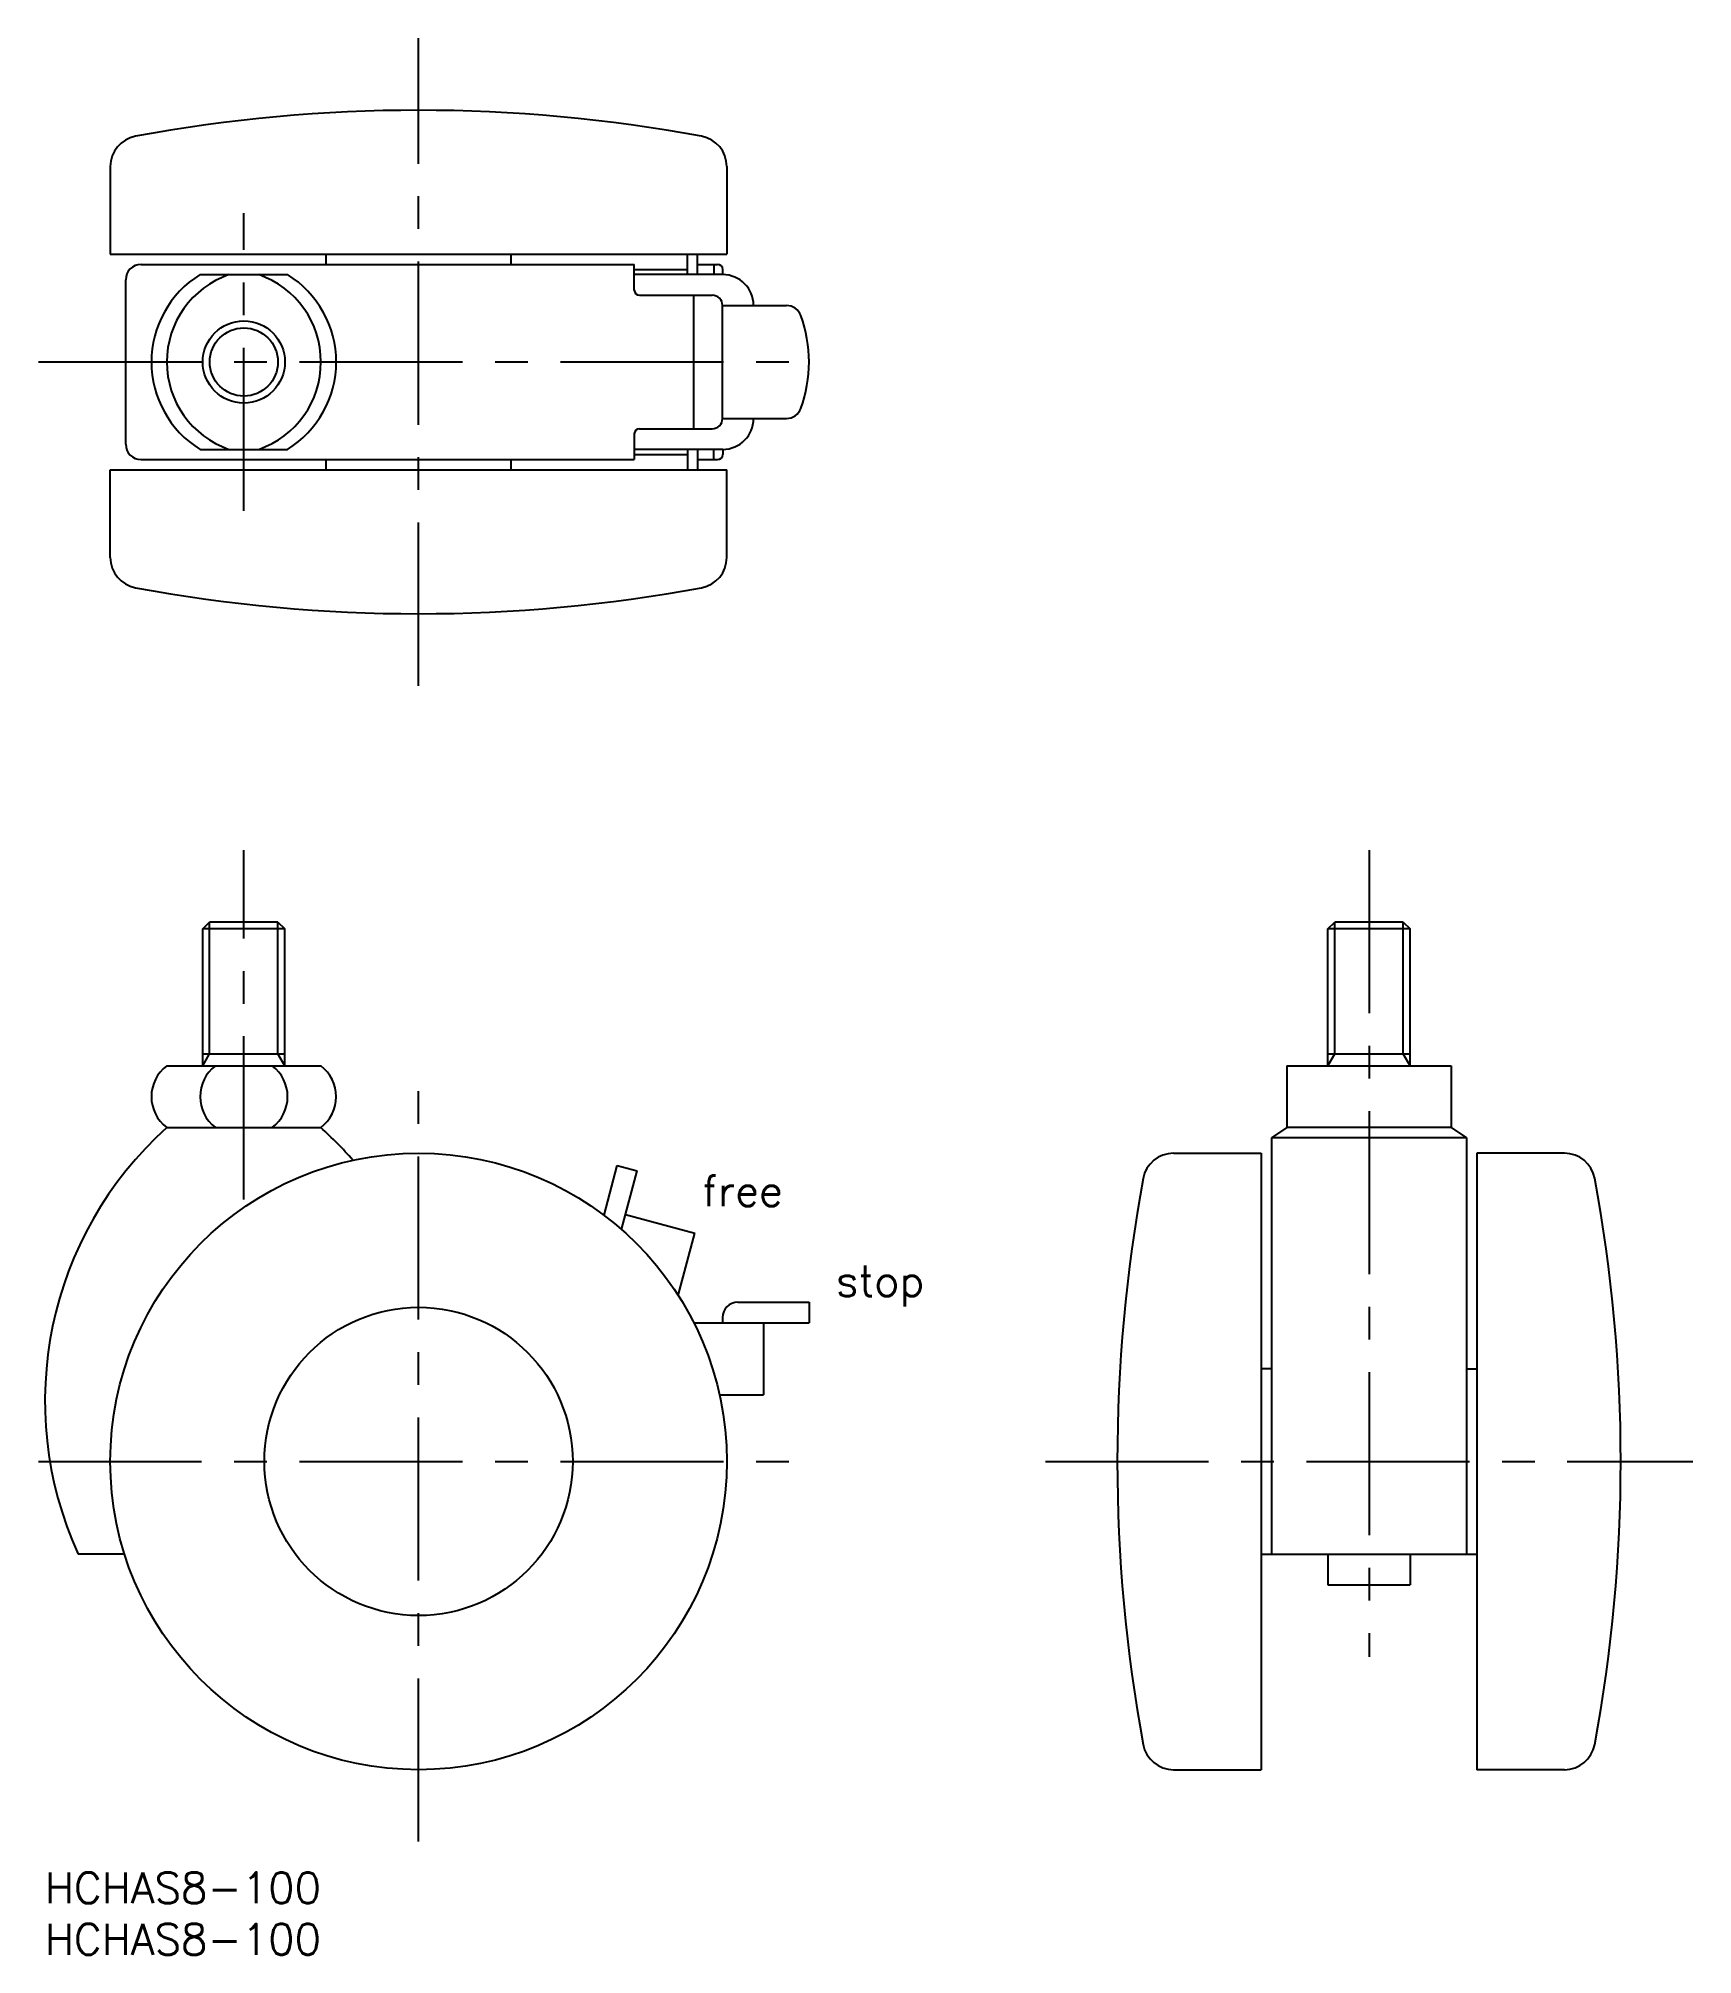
# Model space of a CAD drawing. Extents: x -1 to 160, y -8 to 178.
import ezdxf

# ---------------------------------------------------------------- set-up
doc = ezdxf.new("R2010")
doc.units = 0
doc.header["$LTSCALE"] = 0.5
doc.linetypes.add('CENTER', pattern=[50.8, 31.75, -6.35, 6.35, -6.35])
doc.linetypes.add('PHANTOM', pattern=[63.5, 31.75, -6.35, 6.35, -6.35, 6.35, -6.35])
for name, color, linetype in [('MSM_CENTER', 1, 'CENTER'), ('MSM_CONTINUOUS', 7, 'CONTINUOUS'), ('MSM_IMAGINARY', 6, 'PHANTOM'), ('MSM_NARROW', 5, 'CONTINUOUS'), ('MSM_PART_NUMBER', 7, 'CONTINUOUS')]:
    doc.layers.add(name, color=color, linetype=linetype)
doc.styles.get("Standard").update_dxf_attribs({"font": 'txt.shx', "height": 3, "bigfont": 'bigfont.shx'})

# ---------------------------------------------------------------- blocks, each defined once
blk = doc.blocks.new('*U5')
at = {"layer": 'MSM_PART_NUMBER'}
blk.add_text('HCHAS8-100', height=3, dxfattribs=at).set_placement((0, -3))
blk = doc.blocks.new('*U6')
at = {"layer": 'MSM_PART_NUMBER'}
blk.add_text('HCHAS8-100', height=3, dxfattribs=at).set_placement((0, -8))
blk = doc.blocks.new('*U7')
at = {"layer": 'MSM_PART_NUMBER'}
blk.add_text('free', height=3, dxfattribs=at).set_placement((63.96, 64.84))
blk = doc.blocks.new('*U8')
at = {"layer": 'MSM_PART_NUMBER'}
blk.add_text('stop', height=3, dxfattribs=at).set_placement((76.99, 56.08))

msp = doc.modelspace()

# ---------------------------------------------------------------- linework, layer by layer
at = {"layer": 'MSM_CENTER'}
for p, q in [((36.36, 115.5), (36.36, 178.5)), ((19.36, 132.5), (19.36, 161.5)), ((-0.64, 147), (73.36, 147)), ((19.36, 65.5), (19.36, 99.5)), ((128.86, 99.5), (128.86, 20.99)), ((36.36, 3), (36.36, 77)), ((-0.64, 40), (73.36, 40)), ((97.36, 40), (160.36, 40))]:
    msp.add_line(p, q, dxfattribs=at)
at = {"layer": 'MSM_CONTINUOUS'}
for p, q in [((6.36, 166.02), (6.36, 157.5)), ((66.36, 166.02), (66.36, 157.5)), ((6.36, 157.5), (66.36, 157.5)), ((27.36, 156.5), (27.36, 157.5)), ((45.36, 156.5), (45.36, 157.5)), ((62.52, 155.5), (62.52, 157.5)), ((63.52, 155.5), (63.52, 157.5)), ((7.86, 139), (7.86, 155)), ((9.36, 156.5), (57.36, 156.5)), ((15.1, 155.5), (23.62, 155.5)), ((57.36, 154), (57.36, 156.5)), ((57.36, 156), (62.52, 156)), ((65.97, 155.5), (57.36, 155.5)), ((63.52, 156.5), (65.47, 156.5)), ((65.11, 156.5), (65.11, 155.5)), ((65.97, 155.5), (65.97, 156)), ((57.86, 153.5), (64.94, 153.5)), ((63.15, 140.5), (63.15, 153.5)), ((65.94, 141.5), (65.94, 152.5)), ((65.94, 152.5), (72.16, 152.5)), ((57.36, 140), (57.36, 137.5)), ((57.86, 140.5), (64.94, 140.5)), ((65.94, 141.5), (72.16, 141.5)), ((15.1, 138.5), (23.62, 138.5)), ((65.97, 138.5), (57.36, 138.5)), ((62.52, 138.5), (62.52, 136.5)), ((63.52, 138.5), (63.52, 136.5)), ((65.11, 137.5), (65.11, 138.5)), ((65.97, 138.5), (65.97, 138)), ((6.36, 136.5), (66.36, 136.5)), ((6.36, 127.98), (6.36, 136.5)), ((9.36, 137.5), (57.36, 137.5)), ((27.36, 136.5), (27.36, 137.5)), ((45.36, 136.5), (45.36, 137.5)), ((57.36, 138), (62.52, 138)), ((63.52, 137.5), (65.47, 137.5)), ((66.36, 127.98), (66.36, 136.5)), ((15.36, 91.82), (16.03, 92.5)), ((15.36, 78.5), (15.36, 91.82)), ((23.36, 91.82), (15.36, 91.82)), ((22.68, 92.5), (16.03, 92.5)), ((22.68, 92.5), (23.36, 91.82)), ((23.36, 78.5), (23.36, 91.82)), ((124.86, 91.82), (125.53, 92.5)), ((124.86, 78.5), (124.86, 91.82)), ((132.86, 91.82), (124.86, 91.82)), ((132.18, 92.5), (125.53, 92.5)), ((132.18, 92.5), (132.86, 91.82)), ((132.86, 78.5), (132.86, 91.82)), ((11.86, 78.5), (26.86, 78.5)), ((15.36, 79.67), (23.36, 79.67)), ((120.86, 78.5), (136.86, 78.5)), ((120.86, 78.5), (120.86, 72.5)), ((124.86, 79.67), (132.86, 79.67)), ((136.86, 78.5), (136.86, 72.5)), ((11.86, 72.5), (26.86, 72.5)), ((120.86, 72.5), (119.36, 71.5)), ((138.36, 71.5), (119.36, 71.5)), ((119.36, 71.5), (119.36, 30.99)), ((136.86, 72.5), (120.86, 72.5)), ((136.86, 72.5), (138.36, 71.5)), ((138.36, 71.5), (138.36, 30.99)), ((109.83, 70), (118.36, 70)), ((118.36, 70), (118.36, 10)), ((139.36, 70), (139.36, 10)), ((147.88, 70), (139.36, 70)), ((67.44, 55.5), (74.36, 55.5)), ((74.36, 55.5), (74.36, 53.5)), ((63.15, 53.5), (74.36, 53.5)), ((65.94, 54), (65.94, 53.5)), ((69.94, 53.5), (69.94, 46.5)), ((119.36, 49.01), (118.36, 49.01)), ((138.36, 49.01), (139.36, 49.01)), ((65.65, 46.5), (69.94, 46.5)), ((7.74, 30.99), (3.23, 30.99)), ((118.36, 30.99), (139.36, 30.99)), ((124.86, 30.99), (124.86, 27.99)), ((132.86, 30.99), (132.86, 27.99)), ((124.86, 27.99), (132.86, 27.99)), ((109.83, 10), (118.36, 10)), ((147.88, 10), (139.36, 10))]:
    msp.add_line(p, q, dxfattribs=at)
for centre, radius in [((19.36, 147), 4), ((36.36, 40), 30), ((36.36, 40), 15)]:
    msp.add_circle(centre, radius, dxfattribs=at)
for centre, radius, start, end in [((36.36, 20), 151.5, 79.5243, 100.4757), ((9.36, 166.02), 3, 100.4757, 180), ((63.36, 166.02), 3, 0, 79.5243), ((9.36, 155), 1.5, 90, 180), ((65.47, 156), 0.5, 0, 90), ((65.97, 152.5), 3, 0, 90), ((57.86, 154), 0.5, 180, 270), ((64.94, 152.5), 1, 0, 90), ((72.16, 151), 1.5, 19.855, 90), ((61.08, 147), 13.28, 340.145, 19.855), ((72.16, 143), 1.5, 270, 340.145), ((57.86, 140), 0.5, 90, 180), ((64.94, 141.5), 1, 270, 0), ((65.97, 141.5), 3, 270, 0), ((9.36, 139), 1.5, 180, 270), ((65.47, 138), 0.5, 270, 0), ((9.36, 127.98), 3, 180, 259.5243), ((63.36, 127.98), 3, 280.4757, 0), ((36.36, 274), 151.5, 259.5243, 280.4757), ((14.12, 75.5), 3.76, 127.0605, 232.9395), ((18.86, 75.5), 3.76, 127.0605, 232.9395), ((19.86, 75.5), 3.76, 307.0605, 52.9395), ((24.59, 75.5), 3.76, 307.0605, 52.9395), ((35.85, 45.86), 35.85, 132.0105, 204.51), ((2.86, 45.86), 35.85, 40.8566, 47.9895), ((109.83, 67), 3, 90, 169.5243), ((147.88, 67), 3, 10.4757, 90), ((255.86, 40), 151.5, 169.5243, 190.4757), ((1.86, 40), 151.5, 349.5243, 10.4757), ((67.44, 54), 1.5, 90, 180), ((109.83, 13), 3, 190.4757, 270), ((147.88, 13), 3, 270, 349.5243)]:
    msp.add_arc(centre, radius, start, end, dxfattribs=at)
at = {"layer": 'MSM_CONTINUOUS', "linetype": 'CONTINUOUS'}
for centre, radius, start, end in [((20.36, 147), 10, 121.7883, 238.2117), ((20.86, 147), 9, 109.1881, 250.8119), ((17.86, 147), 9, 289.1881, 70.8119), ((18.35, 147), 10, 301.7883, 58.2117)]:
    msp.add_arc(centre, radius, start, end, dxfattribs=at)
at = {"layer": 'MSM_IMAGINARY'}
for p, q in [((54.41, 63.96), (55.7, 68.81)), ((55.7, 68.81), (57.64, 68.29)), ((56.11, 62.58), (57.64, 68.29)), ((56.49, 64.03), (63.25, 62.21)), ((61.63, 56.16), (63.25, 62.21))]:
    msp.add_line(p, q, dxfattribs=at)
at = {"layer": 'MSM_NARROW'}
for p, q in [((16.03, 79.67), (16.03, 92.5)), ((22.68, 79.67), (22.68, 92.5)), ((125.53, 79.67), (125.53, 92.5)), ((132.18, 79.67), (132.18, 92.5)), ((15.36, 78.5), (16.03, 79.67)), ((23.36, 78.5), (22.68, 79.67)), ((124.86, 78.5), (125.53, 79.67)), ((132.86, 78.5), (132.18, 79.67))]:
    msp.add_line(p, q, dxfattribs=at)
msp.add_circle((19.36, 147), 3.32, dxfattribs=at)

# ---------------------------------------------------------------- block references
at = {"layer": 'MSM_CONTINUOUS'}
for name in ['*U7', '*U8', '*U5', '*U6']:
    msp.add_blockref(name, (0, 0), dxfattribs=at)

doc.saveas('drawing.dxf')
